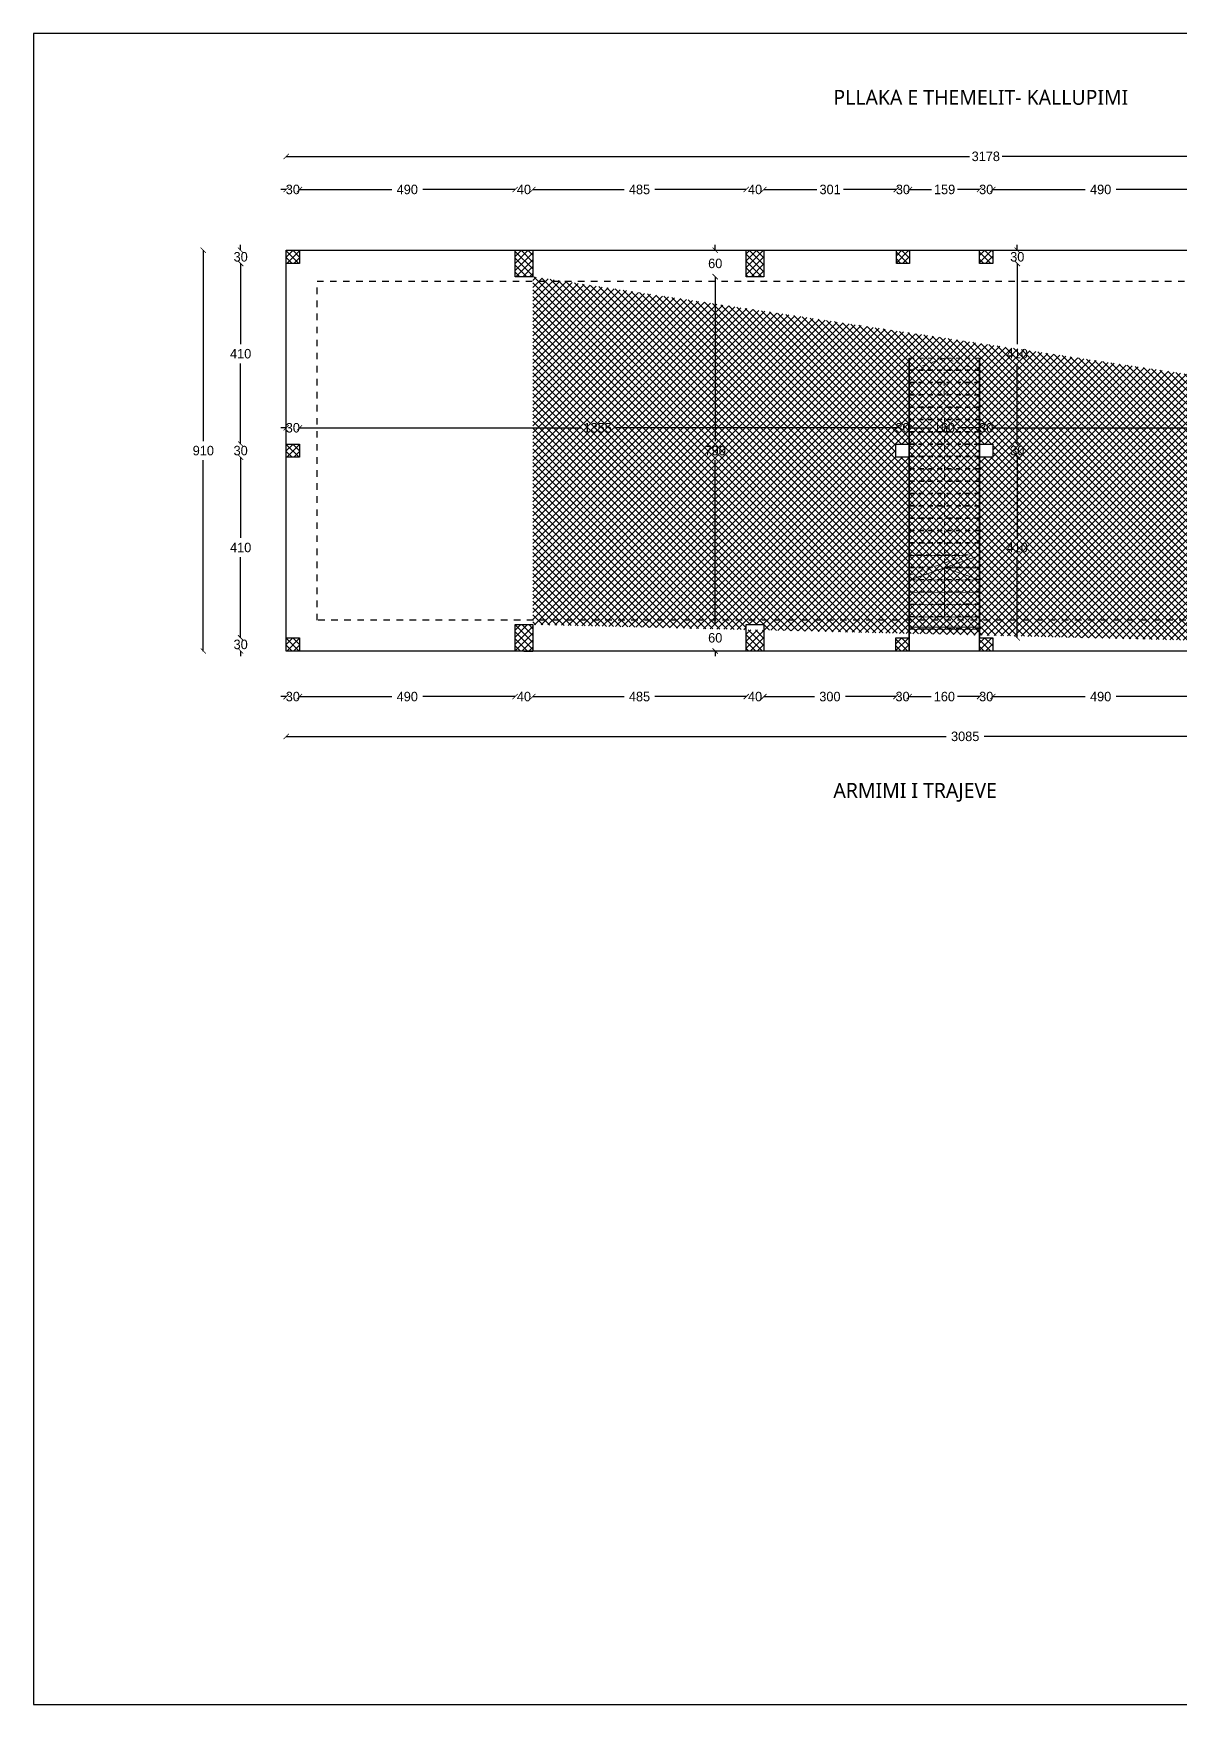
# Model space of a CAD drawing. Header units: inches. Extents: x 171124 to 193745, y -5869 to -1712.
# Drawn here: x 171124 to 173727, y -5869 to -2073 of the extents above; entities that cross this region are included whole.
import ezdxf

# ---------------------------------------------------------------- set-up
doc = ezdxf.new("R2010")
doc.units = ezdxf.units.IN
doc.header["$LTSCALE"] = 0.1
doc.linetypes.add('Dashed', pattern=[296.333333, 148.166667, -148.166667])
doc.linetypes.add('Dashed Small', pattern=[211.666667, 105.833333, -105.833333])
doc.layers.add('New_Structural - Bearing_Pen_No__22', color=8, linetype='Continuous', lineweight=35)
doc.layers.add('New_Structural - Stair & Railing_Pen_No__1', color=7, linetype='Continuous', lineweight=13)
doc.styles.get("Standard").update_dxf_attribs({"font": 'cdm_nc.shx'})
doc.styles.add('Stili i preferuar', font='@Microsoft JhengHei Light.ttf')
doc.dimstyles.get("Standard").update_dxf_attribs({"dimscale": 120, "dimtxt": 0.18, "dimasz": 0.1, "dimexe": 0.18, "dimexo": 0.0625, "dimgap": 0.09, "dimtad": 0, "dimtih": 1, "dimtoh": 1, "dimdec": 0, "dimzin": 0, "dimdsep": 46, "dimtxsty": 'Standard', "dimblk": 'ARCHTICK', "dimcen": 0.09, "dimse1": 1, "dimse2": 1, "dimadec": 0, "dimazin": 0, "dimtfac": 1, "dimtdec": 0, "dimtix": 1, "dimtofl": 0, "dimtmove": 0, "dimatfit": 3, "dimfxl": 1, "dimtolj": 1, "dimtzin": 0, "dimarcsym": 0})

# ---------------------------------------------------------------- blocks, each defined once
blk = doc.blocks.new('_ArchTick')
at = {"color": 0, "linetype": 'ByBlock', "const_width": 0.15}
blk.add_lwpolyline([(-0.5, -0.5), (0.5, 0.5)], dxfattribs=at)
blk = doc.blocks.new('*D452')
at = {"color": 0, "lineweight": -2}
for p, q in [((171698, -2427.4), (171686, -2427.4)), ((171728, -2427.4), (171740, -2427.4))]:
    blk.add_line(p, q, dxfattribs=at)
at = {"layer": 'Defpoints', "color": 0}
for p in [(171728, -2427.4), (171698, -2484.7), (171728, -2484.7)]:
    blk.add_point(p, dxfattribs=at)
at = {"color": 0, "lineweight": -2, "xscale": 12, "yscale": 12, "zscale": 12}
blk.add_blockref('_ArchTick', (171698, -2427.4), dxfattribs=at)
at = {"color": 0, "lineweight": -2, "xscale": 12, "yscale": 12, "zscale": 12, "rotation": 180}
blk.add_blockref('_ArchTick', (171728, -2427.4), dxfattribs=at)
at = {"color": 0, "insert": (171713, -2427.4), "char_height": 21.6, "attachment_point": 5}
blk.add_mtext('\\A1;30', dxfattribs=at)
blk = doc.blocks.new('*D453')
at = {"color": 0, "lineweight": -2}
for p, q in [((171728, -2427.4), (171937.6, -2427.4)), ((172218, -2427.4), (172008.4, -2427.4))]:
    blk.add_line(p, q, dxfattribs=at)
at = {"layer": 'Defpoints', "color": 0}
for p in [(172218, -2427.4), (171728, -2484.7), (172218, -2484.8)]:
    blk.add_point(p, dxfattribs=at)
at = {"color": 0, "lineweight": -2, "xscale": 12, "yscale": 12, "zscale": 12, "rotation": 180}
blk.add_blockref('_ArchTick', (171728, -2427.4), dxfattribs=at)
at = {"color": 0, "lineweight": -2, "xscale": 12, "yscale": 12, "zscale": 12}
blk.add_blockref('_ArchTick', (172218, -2427.4), dxfattribs=at)
at = {"color": 0, "insert": (171973, -2427.4), "char_height": 21.6, "attachment_point": 5}
blk.add_mtext('\\A1;490', dxfattribs=at)
blk = doc.blocks.new('*D454')
at = {"color": 0, "lineweight": -2}
for p, q in [((172218, -2427.4), (172206, -2427.4)), ((172258, -2427.4), (172270, -2427.4))]:
    blk.add_line(p, q, dxfattribs=at)
at = {"layer": 'Defpoints', "color": 0}
for p in [(172258, -2427.4), (172218, -2484.8), (172258, -2484.8)]:
    blk.add_point(p, dxfattribs=at)
at = {"color": 0, "lineweight": -2, "xscale": 12, "yscale": 12, "zscale": 12}
blk.add_blockref('_ArchTick', (172218, -2427.4), dxfattribs=at)
at = {"color": 0, "lineweight": -2, "xscale": 12, "yscale": 12, "zscale": 12, "rotation": 180}
blk.add_blockref('_ArchTick', (172258, -2427.4), dxfattribs=at)
at = {"color": 0, "insert": (172238, -2427.4), "char_height": 21.6, "attachment_point": 5}
blk.add_mtext('\\A1;40', dxfattribs=at)
blk = doc.blocks.new('*D455')
at = {"color": 0, "lineweight": -2}
for p, q in [((172258, -2427.4), (172465.7, -2427.4)), ((172743, -2427.4), (172535.3, -2427.4))]:
    blk.add_line(p, q, dxfattribs=at)
at = {"layer": 'Defpoints', "color": 0}
for p in [(172743, -2427.4), (172258, -2484.8), (172743, -2484.7)]:
    blk.add_point(p, dxfattribs=at)
at = {"color": 0, "lineweight": -2, "xscale": 12, "yscale": 12, "zscale": 12, "rotation": 180}
blk.add_blockref('_ArchTick', (172258, -2427.4), dxfattribs=at)
at = {"color": 0, "lineweight": -2, "xscale": 12, "yscale": 12, "zscale": 12}
blk.add_blockref('_ArchTick', (172743, -2427.4), dxfattribs=at)
at = {"color": 0, "insert": (172500.5, -2427.4), "char_height": 21.6, "attachment_point": 5}
blk.add_mtext('\\A1;485', dxfattribs=at)
blk = doc.blocks.new('*D456')
at = {"color": 0, "lineweight": -2}
for p, q in [((172743, -2427.4), (172731, -2427.4)), ((172783, -2427.4), (172795, -2427.4))]:
    blk.add_line(p, q, dxfattribs=at)
at = {"layer": 'Defpoints', "color": 0}
for p in [(172783, -2427.4), (172743, -2484.7), (172783, -2484.7)]:
    blk.add_point(p, dxfattribs=at)
at = {"color": 0, "lineweight": -2, "xscale": 12, "yscale": 12, "zscale": 12}
blk.add_blockref('_ArchTick', (172743, -2427.4), dxfattribs=at)
at = {"color": 0, "lineweight": -2, "xscale": 12, "yscale": 12, "zscale": 12, "rotation": 180}
blk.add_blockref('_ArchTick', (172783, -2427.4), dxfattribs=at)
at = {"color": 0, "insert": (172763, -2427.4), "char_height": 21.6, "attachment_point": 5}
blk.add_mtext('\\A1;40', dxfattribs=at)
blk = doc.blocks.new('*D457')
at = {"color": 0, "lineweight": -2}
for p, q in [((172783, -2427.4), (172903.4, -2427.4)), ((173083.9, -2427.4), (172963.5, -2427.4))]:
    blk.add_line(p, q, dxfattribs=at)
at = {"layer": 'Defpoints', "color": 0}
for p in [(173083.9, -2427.4), (172783, -2484.7), (173083.9, -2484.8)]:
    blk.add_point(p, dxfattribs=at)
at = {"color": 0, "lineweight": -2, "xscale": 12, "yscale": 12, "zscale": 12, "rotation": 180}
blk.add_blockref('_ArchTick', (172783, -2427.4), dxfattribs=at)
at = {"color": 0, "lineweight": -2, "xscale": 12, "yscale": 12, "zscale": 12}
blk.add_blockref('_ArchTick', (173083.9, -2427.4), dxfattribs=at)
at = {"color": 0, "insert": (172933.5, -2427.4), "char_height": 21.6, "attachment_point": 5}
blk.add_mtext('\\A1;301', dxfattribs=at)
blk = doc.blocks.new('*D458')
at = {"color": 0, "lineweight": -2}
for p, q in [((173083.9, -2427.4), (173071.9, -2427.4)), ((173113.9, -2427.4), (173125.9, -2427.4))]:
    blk.add_line(p, q, dxfattribs=at)
at = {"layer": 'Defpoints', "color": 0}
for p in [(173113.9, -2427.4), (173083.9, -2484.8), (173113.9, -2484.8)]:
    blk.add_point(p, dxfattribs=at)
at = {"color": 0, "lineweight": -2, "xscale": 12, "yscale": 12, "zscale": 12}
blk.add_blockref('_ArchTick', (173083.9, -2427.4), dxfattribs=at)
at = {"color": 0, "lineweight": -2, "xscale": 12, "yscale": 12, "zscale": 12, "rotation": 180}
blk.add_blockref('_ArchTick', (173113.9, -2427.4), dxfattribs=at)
at = {"color": 0, "insert": (173098.9, -2427.4), "char_height": 21.6, "attachment_point": 5}
blk.add_mtext('\\A1;30', dxfattribs=at)
blk = doc.blocks.new('*D459')
at = {"color": 0, "lineweight": -2}
for p, q in [((173113.9, -2427.4), (173164.1, -2427.4)), ((173273, -2427.4), (173222.8, -2427.4))]:
    blk.add_line(p, q, dxfattribs=at)
at = {"layer": 'Defpoints', "color": 0}
for p in [(173273, -2427.4), (173113.9, -2484.8), (173273, -2484.7)]:
    blk.add_point(p, dxfattribs=at)
at = {"color": 0, "lineweight": -2, "xscale": 12, "yscale": 12, "zscale": 12, "rotation": 180}
blk.add_blockref('_ArchTick', (173113.9, -2427.4), dxfattribs=at)
at = {"color": 0, "lineweight": -2, "xscale": 12, "yscale": 12, "zscale": 12}
blk.add_blockref('_ArchTick', (173273, -2427.4), dxfattribs=at)
at = {"color": 0, "insert": (173193.5, -2427.4), "char_height": 21.6, "attachment_point": 5}
blk.add_mtext('\\A1;159', dxfattribs=at)
blk = doc.blocks.new('*D460')
at = {"color": 0, "lineweight": -2}
for p, q in [((173273, -2427.4), (173261, -2427.4)), ((173303, -2427.4), (173315, -2427.4))]:
    blk.add_line(p, q, dxfattribs=at)
at = {"layer": 'Defpoints', "color": 0}
for p in [(173303, -2427.4), (173273, -2484.7), (173303, -2484.7)]:
    blk.add_point(p, dxfattribs=at)
at = {"color": 0, "lineweight": -2, "xscale": 12, "yscale": 12, "zscale": 12}
blk.add_blockref('_ArchTick', (173273, -2427.4), dxfattribs=at)
at = {"color": 0, "lineweight": -2, "xscale": 12, "yscale": 12, "zscale": 12, "rotation": 180}
blk.add_blockref('_ArchTick', (173303, -2427.4), dxfattribs=at)
at = {"color": 0, "insert": (173288, -2427.4), "char_height": 21.6, "attachment_point": 5}
blk.add_mtext('\\A1;30', dxfattribs=at)
blk = doc.blocks.new('*D461')
at = {"color": 0, "lineweight": -2}
for p, q in [((173303, -2427.4), (173512.6, -2427.4)), ((173793, -2427.4), (173583.4, -2427.4))]:
    blk.add_line(p, q, dxfattribs=at)
at = {"layer": 'Defpoints', "color": 0}
for p in [(173793, -2427.4), (173303, -2484.7), (173793, -2484.7)]:
    blk.add_point(p, dxfattribs=at)
at = {"color": 0, "lineweight": -2, "xscale": 12, "yscale": 12, "zscale": 12, "rotation": 180}
blk.add_blockref('_ArchTick', (173303, -2427.4), dxfattribs=at)
at = {"color": 0, "lineweight": -2, "xscale": 12, "yscale": 12, "zscale": 12}
blk.add_blockref('_ArchTick', (173793, -2427.4), dxfattribs=at)
at = {"color": 0, "insert": (173548, -2427.4), "char_height": 21.6, "attachment_point": 5}
blk.add_mtext('\\A1;490', dxfattribs=at)
blk = doc.blocks.new('*D467')
at = {"color": 0, "lineweight": -2}
for p, q in [((171698, -2352.2), (173250, -2352.2)), ((174876.3, -2352.2), (173324.3, -2352.2))]:
    blk.add_line(p, q, dxfattribs=at)
at = {"layer": 'Defpoints', "color": 0}
for p in [(171698, -2352.2), (171698, -2484.7), (174876.3, -2484.7)]:
    blk.add_point(p, dxfattribs=at)
at = {"color": 0, "lineweight": -2, "xscale": 12, "yscale": 12, "zscale": 12, "rotation": 180}
blk.add_blockref('_ArchTick', (171698, -2352.2), dxfattribs=at)
at = {"color": 0, "lineweight": -2, "xscale": 12, "yscale": 12, "zscale": 12}
blk.add_blockref('_ArchTick', (174876.3, -2352.2), dxfattribs=at)
at = {"color": 0, "insert": (173287.1, -2352.2), "char_height": 21.6, "attachment_point": 5}
blk.add_mtext('\\A1;3178', dxfattribs=at)
blk = doc.blocks.new('*D468')
at = {"color": 0, "lineweight": -2}
for p, q in [((171594.5, -3445.8), (171594.5, -3433.8)), ((171594.5, -3475.8), (171594.5, -3487.8))]:
    blk.add_line(p, q, dxfattribs=at)
at = {"layer": 'Defpoints', "color": 0}
for p in [(171594.5, -3445.8), (171698, -3445.8), (171698, -3475.8)]:
    blk.add_point(p, dxfattribs=at)
at = {"color": 0, "lineweight": -2, "xscale": 12, "yscale": 12, "zscale": 12}
for p, rotation in [((171594.5, -3445.8), 270), ((171594.5, -3475.8), 90)]:
    blk.add_blockref('_ArchTick', p, dxfattribs=dict(at, rotation=rotation))
at = {"color": 0, "insert": (171594.5, -3460.8), "char_height": 21.6, "attachment_point": 5}
blk.add_mtext('\\A1;30', dxfattribs=at)
blk = doc.blocks.new('*D469')
at = {"color": 0, "lineweight": -2}
for p, q in [((171594.5, -3035.6), (171594.5, -3218.9)), ((171594.5, -3445.8), (171594.5, -3262.5))]:
    blk.add_line(p, q, dxfattribs=at)
at = {"layer": 'Defpoints', "color": 0}
for p in [(171698, -3035.6), (171594.5, -3445.8), (171698, -3445.8)]:
    blk.add_point(p, dxfattribs=at)
at = {"color": 0, "lineweight": -2, "xscale": 12, "yscale": 12, "zscale": 12}
for p, rotation in [((171594.5, -3035.6), 90), ((171594.5, -3445.8), 270)]:
    blk.add_blockref('_ArchTick', p, dxfattribs=dict(at, rotation=rotation))
at = {"color": 0, "insert": (171594.5, -3240.7), "char_height": 21.6, "attachment_point": 5}
blk.add_mtext('\\A1;410', dxfattribs=at)
blk = doc.blocks.new('*D470')
at = {"color": 0, "lineweight": -2}
for p, q in [((171594.5, -3005.6), (171594.5, -2993.6)), ((171594.5, -3035.6), (171594.5, -3047.6))]:
    blk.add_line(p, q, dxfattribs=at)
at = {"layer": 'Defpoints', "color": 0}
for p in [(171594.5, -3005.6), (171698, -3005.6), (171698, -3035.6)]:
    blk.add_point(p, dxfattribs=at)
at = {"color": 0, "lineweight": -2, "xscale": 12, "yscale": 12, "zscale": 12}
for p, rotation in [((171594.5, -3005.6), 270), ((171594.5, -3035.6), 90)]:
    blk.add_blockref('_ArchTick', p, dxfattribs=dict(at, rotation=rotation))
at = {"color": 0, "insert": (171594.5, -3020.6), "char_height": 21.6, "attachment_point": 5}
blk.add_mtext('\\A1;30', dxfattribs=at)
blk = doc.blocks.new('*D471')
at = {"color": 0, "lineweight": -2}
for p, q in [((171594.5, -2595.4), (171594.5, -2778.7)), ((171594.5, -3005.6), (171594.5, -2822.4))]:
    blk.add_line(p, q, dxfattribs=at)
at = {"layer": 'Defpoints', "color": 0}
for p in [(171698, -2595.4), (171594.5, -3005.6), (171698, -3005.6)]:
    blk.add_point(p, dxfattribs=at)
at = {"color": 0, "lineweight": -2, "xscale": 12, "yscale": 12, "zscale": 12}
for p, rotation in [((171594.5, -2595.4), 90), ((171594.5, -3005.6), 270)]:
    blk.add_blockref('_ArchTick', p, dxfattribs=dict(at, rotation=rotation))
at = {"color": 0, "insert": (171594.5, -2800.5), "char_height": 21.6, "attachment_point": 5}
blk.add_mtext('\\A1;410', dxfattribs=at)
blk = doc.blocks.new('*D472')
at = {"color": 0, "lineweight": -2}
for p, q in [((171594.5, -2565.4), (171594.5, -2553.4)), ((171594.5, -2595.4), (171594.5, -2607.4))]:
    blk.add_line(p, q, dxfattribs=at)
at = {"layer": 'Defpoints', "color": 0}
for p in [(171594.5, -2565.4), (171698, -2565.4), (171698, -2595.4)]:
    blk.add_point(p, dxfattribs=at)
at = {"color": 0, "lineweight": -2, "xscale": 12, "yscale": 12, "zscale": 12}
for p, rotation in [((171594.5, -2565.4), 270), ((171594.5, -2595.4), 90)]:
    blk.add_blockref('_ArchTick', p, dxfattribs=dict(at, rotation=rotation))
at = {"color": 0, "insert": (171594.5, -2580.4), "char_height": 21.6, "attachment_point": 5}
blk.add_mtext('\\A1;30', dxfattribs=at)
blk = doc.blocks.new('*D473')
at = {"color": 0, "lineweight": -2}
for p, q in [((171509.7, -2565.4), (171509.7, -2998.8)), ((171509.7, -3475.8), (171509.7, -3042.4))]:
    blk.add_line(p, q, dxfattribs=at)
at = {"layer": 'Defpoints', "color": 0}
for p in [(171698, -2565.4), (171509.7, -3475.8), (171698, -3475.8)]:
    blk.add_point(p, dxfattribs=at)
at = {"color": 0, "lineweight": -2, "xscale": 12, "yscale": 12, "zscale": 12}
for p, rotation in [((171509.7, -2565.4), 90), ((171509.7, -3475.8), 270)]:
    blk.add_blockref('_ArchTick', p, dxfattribs=dict(at, rotation=rotation))
at = {"color": 0, "insert": (171509.7, -3020.6), "char_height": 21.6, "attachment_point": 5}
blk.add_mtext('\\A1;910', dxfattribs=at)
blk = doc.blocks.new('*D474')
at = {"color": 0, "lineweight": -2}
for p, q in [((171698, -3579.3), (171686, -3579.3)), ((171728, -3579.3), (171740, -3579.3))]:
    blk.add_line(p, q, dxfattribs=at)
at = {"layer": 'Defpoints', "color": 0}
for p in [(171698, -3475.8), (171728, -3475.8), (171728, -3579.3)]:
    blk.add_point(p, dxfattribs=at)
at = {"color": 0, "lineweight": -2, "xscale": 12, "yscale": 12, "zscale": 12}
blk.add_blockref('_ArchTick', (171698, -3579.3), dxfattribs=at)
at = {"color": 0, "lineweight": -2, "xscale": 12, "yscale": 12, "zscale": 12, "rotation": 180}
blk.add_blockref('_ArchTick', (171728, -3579.3), dxfattribs=at)
at = {"color": 0, "insert": (171713, -3579.3), "char_height": 21.6, "attachment_point": 5}
blk.add_mtext('\\A1;30', dxfattribs=at)
blk = doc.blocks.new('*D475')
at = {"color": 0, "lineweight": -2}
for p, q in [((171728, -3579.3), (171937.6, -3579.3)), ((172218, -3579.3), (172008.4, -3579.3))]:
    blk.add_line(p, q, dxfattribs=at)
at = {"layer": 'Defpoints', "color": 0}
for p in [(171728, -3475.8), (172218, -3475.8), (172218, -3579.3)]:
    blk.add_point(p, dxfattribs=at)
at = {"color": 0, "lineweight": -2, "xscale": 12, "yscale": 12, "zscale": 12, "rotation": 180}
blk.add_blockref('_ArchTick', (171728, -3579.3), dxfattribs=at)
at = {"color": 0, "lineweight": -2, "xscale": 12, "yscale": 12, "zscale": 12}
blk.add_blockref('_ArchTick', (172218, -3579.3), dxfattribs=at)
at = {"color": 0, "insert": (171973, -3579.3), "char_height": 21.6, "attachment_point": 5}
blk.add_mtext('\\A1;490', dxfattribs=at)
blk = doc.blocks.new('*D476')
at = {"color": 0, "lineweight": -2}
for p, q in [((172218, -3579.3), (172206, -3579.3)), ((172258, -3579.3), (172270, -3579.3))]:
    blk.add_line(p, q, dxfattribs=at)
at = {"layer": 'Defpoints', "color": 0}
for p in [(172218, -3475.8), (172258, -3475.8), (172258, -3579.3)]:
    blk.add_point(p, dxfattribs=at)
at = {"color": 0, "lineweight": -2, "xscale": 12, "yscale": 12, "zscale": 12}
blk.add_blockref('_ArchTick', (172218, -3579.3), dxfattribs=at)
at = {"color": 0, "lineweight": -2, "xscale": 12, "yscale": 12, "zscale": 12, "rotation": 180}
blk.add_blockref('_ArchTick', (172258, -3579.3), dxfattribs=at)
at = {"color": 0, "insert": (172238, -3579.3), "char_height": 21.6, "attachment_point": 5}
blk.add_mtext('\\A1;40', dxfattribs=at)
blk = doc.blocks.new('*D477')
at = {"color": 0, "lineweight": -2}
for p, q in [((172258, -3579.3), (172465.7, -3579.3)), ((172743, -3579.3), (172535.3, -3579.3))]:
    blk.add_line(p, q, dxfattribs=at)
at = {"layer": 'Defpoints', "color": 0}
for p in [(172258, -3475.8), (172743, -3475.8), (172743, -3579.3)]:
    blk.add_point(p, dxfattribs=at)
at = {"color": 0, "lineweight": -2, "xscale": 12, "yscale": 12, "zscale": 12, "rotation": 180}
blk.add_blockref('_ArchTick', (172258, -3579.3), dxfattribs=at)
at = {"color": 0, "lineweight": -2, "xscale": 12, "yscale": 12, "zscale": 12}
blk.add_blockref('_ArchTick', (172743, -3579.3), dxfattribs=at)
at = {"color": 0, "insert": (172500.5, -3579.3), "char_height": 21.6, "attachment_point": 5}
blk.add_mtext('\\A1;485', dxfattribs=at)
blk = doc.blocks.new('*D478')
at = {"color": 0, "lineweight": -2}
for p, q in [((172743, -3579.3), (172731, -3579.3)), ((172783, -3579.3), (172795, -3579.3))]:
    blk.add_line(p, q, dxfattribs=at)
at = {"layer": 'Defpoints', "color": 0}
for p in [(172743, -3475.8), (172783, -3475.8), (172783, -3579.3)]:
    blk.add_point(p, dxfattribs=at)
at = {"color": 0, "lineweight": -2, "xscale": 12, "yscale": 12, "zscale": 12}
blk.add_blockref('_ArchTick', (172743, -3579.3), dxfattribs=at)
at = {"color": 0, "lineweight": -2, "xscale": 12, "yscale": 12, "zscale": 12, "rotation": 180}
blk.add_blockref('_ArchTick', (172783, -3579.3), dxfattribs=at)
at = {"color": 0, "insert": (172763, -3579.3), "char_height": 21.6, "attachment_point": 5}
blk.add_mtext('\\A1;40', dxfattribs=at)
blk = doc.blocks.new('*D479')
at = {"color": 0, "lineweight": -2}
for p, q in [((172783, -3579.3), (172897.8, -3579.3)), ((173083, -3579.3), (172968.2, -3579.3))]:
    blk.add_line(p, q, dxfattribs=at)
at = {"layer": 'Defpoints', "color": 0}
for p in [(172783, -3475.8), (173083, -3475.8), (173083, -3579.3)]:
    blk.add_point(p, dxfattribs=at)
at = {"color": 0, "lineweight": -2, "xscale": 12, "yscale": 12, "zscale": 12, "rotation": 180}
blk.add_blockref('_ArchTick', (172783, -3579.3), dxfattribs=at)
at = {"color": 0, "lineweight": -2, "xscale": 12, "yscale": 12, "zscale": 12}
blk.add_blockref('_ArchTick', (173083, -3579.3), dxfattribs=at)
at = {"color": 0, "insert": (172933, -3579.3), "char_height": 21.6, "attachment_point": 5}
blk.add_mtext('\\A1;300', dxfattribs=at)
blk = doc.blocks.new('*D480')
at = {"color": 0, "lineweight": -2}
for p, q in [((173083, -3579.3), (173071, -3579.3)), ((173113, -3579.3), (173125, -3579.3))]:
    blk.add_line(p, q, dxfattribs=at)
at = {"layer": 'Defpoints', "color": 0}
for p in [(173083, -3475.8), (173113, -3475.8), (173113, -3579.3)]:
    blk.add_point(p, dxfattribs=at)
at = {"color": 0, "lineweight": -2, "xscale": 12, "yscale": 12, "zscale": 12}
blk.add_blockref('_ArchTick', (173083, -3579.3), dxfattribs=at)
at = {"color": 0, "lineweight": -2, "xscale": 12, "yscale": 12, "zscale": 12, "rotation": 180}
blk.add_blockref('_ArchTick', (173113, -3579.3), dxfattribs=at)
at = {"color": 0, "insert": (173098, -3579.3), "char_height": 21.6, "attachment_point": 5}
blk.add_mtext('\\A1;30', dxfattribs=at)
blk = doc.blocks.new('*D481')
at = {"color": 0, "lineweight": -2}
for p, q in [((173113, -3579.3), (173162.7, -3579.3)), ((173273, -3579.3), (173223.2, -3579.3))]:
    blk.add_line(p, q, dxfattribs=at)
at = {"layer": 'Defpoints', "color": 0}
for p in [(173113, -3475.8), (173273, -3475.8), (173273, -3579.3)]:
    blk.add_point(p, dxfattribs=at)
at = {"color": 0, "lineweight": -2, "xscale": 12, "yscale": 12, "zscale": 12, "rotation": 180}
blk.add_blockref('_ArchTick', (173113, -3579.3), dxfattribs=at)
at = {"color": 0, "lineweight": -2, "xscale": 12, "yscale": 12, "zscale": 12}
blk.add_blockref('_ArchTick', (173273, -3579.3), dxfattribs=at)
at = {"color": 0, "insert": (173193, -3579.3), "char_height": 21.6, "attachment_point": 5}
blk.add_mtext('\\A1;160', dxfattribs=at)
blk = doc.blocks.new('*D482')
at = {"color": 0, "lineweight": -2}
for p, q in [((173273, -3579.3), (173261, -3579.3)), ((173303, -3579.3), (173315, -3579.3))]:
    blk.add_line(p, q, dxfattribs=at)
at = {"layer": 'Defpoints', "color": 0}
for p in [(173273, -3475.8), (173303, -3475.8), (173303, -3579.3)]:
    blk.add_point(p, dxfattribs=at)
at = {"color": 0, "lineweight": -2, "xscale": 12, "yscale": 12, "zscale": 12}
blk.add_blockref('_ArchTick', (173273, -3579.3), dxfattribs=at)
at = {"color": 0, "lineweight": -2, "xscale": 12, "yscale": 12, "zscale": 12, "rotation": 180}
blk.add_blockref('_ArchTick', (173303, -3579.3), dxfattribs=at)
at = {"color": 0, "insert": (173288, -3579.3), "char_height": 21.6, "attachment_point": 5}
blk.add_mtext('\\A1;30', dxfattribs=at)
blk = doc.blocks.new('*D483')
at = {"color": 0, "lineweight": -2}
for p, q in [((173303, -3579.3), (173512.6, -3579.3)), ((173793, -3579.3), (173583.4, -3579.3))]:
    blk.add_line(p, q, dxfattribs=at)
at = {"layer": 'Defpoints', "color": 0}
for p in [(173303, -3475.8), (173793, -3475.8), (173793, -3579.3)]:
    blk.add_point(p, dxfattribs=at)
at = {"color": 0, "lineweight": -2, "xscale": 12, "yscale": 12, "zscale": 12, "rotation": 180}
blk.add_blockref('_ArchTick', (173303, -3579.3), dxfattribs=at)
at = {"color": 0, "lineweight": -2, "xscale": 12, "yscale": 12, "zscale": 12}
blk.add_blockref('_ArchTick', (173793, -3579.3), dxfattribs=at)
at = {"color": 0, "insert": (173548, -3579.3), "char_height": 21.6, "attachment_point": 5}
blk.add_mtext('\\A1;490', dxfattribs=at)
blk = doc.blocks.new('*D489')
at = {"color": 0, "lineweight": -2}
for p, q in [((171698, -3669.7), (173197.3, -3669.7)), ((174782.6, -3669.7), (173283.3, -3669.7))]:
    blk.add_line(p, q, dxfattribs=at)
at = {"layer": 'Defpoints', "color": 0}
for p in [(171698, -3400.8), (174782.6, -3475.8), (171698, -3669.7)]:
    blk.add_point(p, dxfattribs=at)
at = {"color": 0, "lineweight": -2, "xscale": 12, "yscale": 12, "zscale": 12, "rotation": 180}
blk.add_blockref('_ArchTick', (171698, -3669.7), dxfattribs=at)
at = {"color": 0, "lineweight": -2, "xscale": 12, "yscale": 12, "zscale": 12}
blk.add_blockref('_ArchTick', (174782.6, -3669.7), dxfattribs=at)
at = {"color": 0, "insert": (173240.3, -3669.7), "char_height": 21.6, "attachment_point": 5}
blk.add_mtext('\\A1;3085', dxfattribs=at)
blk = doc.blocks.new('*D495')
at = {"color": 0, "lineweight": -2}
for p, q in [((171698, -2968.7), (171686, -2968.7)), ((171728, -2968.7), (171740, -2968.7))]:
    blk.add_line(p, q, dxfattribs=at)
at = {"layer": 'Defpoints', "color": 0}
for p in [(171728, -2968.7), (171698, -3005.6), (171728, -3005.6)]:
    blk.add_point(p, dxfattribs=at)
at = {"color": 0, "lineweight": -2, "xscale": 12, "yscale": 12, "zscale": 12}
blk.add_blockref('_ArchTick', (171698, -2968.7), dxfattribs=at)
at = {"color": 0, "lineweight": -2, "xscale": 12, "yscale": 12, "zscale": 12, "rotation": 180}
blk.add_blockref('_ArchTick', (171728, -2968.7), dxfattribs=at)
at = {"color": 0, "insert": (171713, -2968.7), "char_height": 21.6, "attachment_point": 5}
blk.add_mtext('\\A1;30', dxfattribs=at)
blk = doc.blocks.new('*D496')
at = {"color": 0, "lineweight": -2}
for p, q in [((171728, -2968.7), (172367.2, -2968.7)), ((173083, -2968.7), (172443.7, -2968.7))]:
    blk.add_line(p, q, dxfattribs=at)
at = {"layer": 'Defpoints', "color": 0}
for p in [(173083, -2968.7), (171728, -3005.6), (173083, -3005.6)]:
    blk.add_point(p, dxfattribs=at)
at = {"color": 0, "lineweight": -2, "xscale": 12, "yscale": 12, "zscale": 12, "rotation": 180}
blk.add_blockref('_ArchTick', (171728, -2968.7), dxfattribs=at)
at = {"color": 0, "lineweight": -2, "xscale": 12, "yscale": 12, "zscale": 12}
blk.add_blockref('_ArchTick', (173083, -2968.7), dxfattribs=at)
at = {"color": 0, "insert": (172405.5, -2968.7), "char_height": 21.6, "attachment_point": 5}
blk.add_mtext('\\A1;1355', dxfattribs=at)
blk = doc.blocks.new('*D497')
at = {"color": 0, "lineweight": -2}
for p, q in [((173083, -2968.7), (173071, -2968.7)), ((173113, -2968.7), (173125, -2968.7))]:
    blk.add_line(p, q, dxfattribs=at)
at = {"layer": 'Defpoints', "color": 0}
for p in [(173113, -2968.7), (173083, -3005.6), (173113, -3005.6)]:
    blk.add_point(p, dxfattribs=at)
at = {"color": 0, "lineweight": -2, "xscale": 12, "yscale": 12, "zscale": 12}
blk.add_blockref('_ArchTick', (173083, -2968.7), dxfattribs=at)
at = {"color": 0, "lineweight": -2, "xscale": 12, "yscale": 12, "zscale": 12, "rotation": 180}
blk.add_blockref('_ArchTick', (173113, -2968.7), dxfattribs=at)
at = {"color": 0, "insert": (173098, -2968.7), "char_height": 21.6, "attachment_point": 5}
blk.add_mtext('\\A1;30', dxfattribs=at)
blk = doc.blocks.new('*D498')
at = {"color": 0, "lineweight": -2}
for p, q in [((173113, -2968.7), (173162.7, -2968.7)), ((173273, -2968.7), (173223.2, -2968.7))]:
    blk.add_line(p, q, dxfattribs=at)
at = {"layer": 'Defpoints', "color": 0}
for p in [(173273, -2968.7), (173113, -3005.6), (173273, -3005.6)]:
    blk.add_point(p, dxfattribs=at)
at = {"color": 0, "lineweight": -2, "xscale": 12, "yscale": 12, "zscale": 12, "rotation": 180}
blk.add_blockref('_ArchTick', (173113, -2968.7), dxfattribs=at)
at = {"color": 0, "lineweight": -2, "xscale": 12, "yscale": 12, "zscale": 12}
blk.add_blockref('_ArchTick', (173273, -2968.7), dxfattribs=at)
at = {"color": 0, "insert": (173193, -2968.7), "char_height": 21.6, "attachment_point": 5}
blk.add_mtext('\\A1;160', dxfattribs=at)
blk = doc.blocks.new('*D499')
at = {"color": 0, "lineweight": -2}
for p, q in [((173273, -2968.7), (173261, -2968.7)), ((173303, -2968.7), (173315, -2968.7))]:
    blk.add_line(p, q, dxfattribs=at)
at = {"layer": 'Defpoints', "color": 0}
for p in [(173303, -2968.7), (173273, -3005.6), (173303, -3005.6)]:
    blk.add_point(p, dxfattribs=at)
at = {"color": 0, "lineweight": -2, "xscale": 12, "yscale": 12, "zscale": 12}
blk.add_blockref('_ArchTick', (173273, -2968.7), dxfattribs=at)
at = {"color": 0, "lineweight": -2, "xscale": 12, "yscale": 12, "zscale": 12, "rotation": 180}
blk.add_blockref('_ArchTick', (173303, -2968.7), dxfattribs=at)
at = {"color": 0, "insert": (173288, -2968.7), "char_height": 21.6, "attachment_point": 5}
blk.add_mtext('\\A1;30', dxfattribs=at)
blk = doc.blocks.new('*D500')
at = {"color": 0, "lineweight": -2}
for p, q in [((173303, -2968.7), (174011.3, -2968.7)), ((174797.8, -2968.7), (174089.5, -2968.7))]:
    blk.add_line(p, q, dxfattribs=at)
at = {"layer": 'Defpoints', "color": 0}
for p in [(174797.8, -2968.7), (173303, -3035.6), (174797.8, -3034)]:
    blk.add_point(p, dxfattribs=at)
at = {"color": 0, "lineweight": -2, "xscale": 12, "yscale": 12, "zscale": 12, "rotation": 180}
blk.add_blockref('_ArchTick', (173303, -2968.7), dxfattribs=at)
at = {"color": 0, "lineweight": -2, "xscale": 12, "yscale": 12, "zscale": 12}
blk.add_blockref('_ArchTick', (174797.8, -2968.7), dxfattribs=at)
at = {"color": 0, "insert": (174050.4, -2968.7), "char_height": 21.6, "attachment_point": 5}
blk.add_mtext('\\A1;1495', dxfattribs=at)
blk = doc.blocks.new('*D502')
at = {"color": 0, "lineweight": -2}
for p, q in [((172672.5, -3415.8), (172672.5, -3403.8)), ((172672.5, -3475.8), (172672.5, -3487.8))]:
    blk.add_line(p, q, dxfattribs=at)
at = {"layer": 'Defpoints', "color": 0}
for p in [(172672.5, -3415.8), (172743, -3415.8), (172743, -3475.8)]:
    blk.add_point(p, dxfattribs=at)
at = {"color": 0, "lineweight": -2, "xscale": 12, "yscale": 12, "zscale": 12}
for p, rotation in [((172672.5, -3415.8), 270), ((172672.5, -3475.8), 90)]:
    blk.add_blockref('_ArchTick', p, dxfattribs=dict(at, rotation=rotation))
at = {"color": 0, "insert": (172672.5, -3445.8), "char_height": 21.6, "attachment_point": 5}
blk.add_mtext('\\A1;60', dxfattribs=at)
blk = doc.blocks.new('*D503')
at = {"color": 0, "lineweight": -2}
for p, q in [((172672.5, -2625.4), (172672.5, -2998.8)), ((172672.5, -3415.8), (172672.5, -3042.4))]:
    blk.add_line(p, q, dxfattribs=at)
at = {"layer": 'Defpoints', "color": 0}
for p in [(172743, -2625.4), (172672.5, -3415.8), (172743, -3415.8)]:
    blk.add_point(p, dxfattribs=at)
at = {"color": 0, "lineweight": -2, "xscale": 12, "yscale": 12, "zscale": 12}
for p, rotation in [((172672.5, -2625.4), 90), ((172672.5, -3415.8), 270)]:
    blk.add_blockref('_ArchTick', p, dxfattribs=dict(at, rotation=rotation))
at = {"color": 0, "insert": (172672.5, -3020.6), "char_height": 21.6, "attachment_point": 5}
blk.add_mtext('\\A1;790', dxfattribs=at)
blk = doc.blocks.new('*D504')
at = {"color": 0, "lineweight": -2}
for p, q in [((172672.5, -2565.4), (172672.5, -2553.4)), ((172672.5, -2625.4), (172672.5, -2637.4))]:
    blk.add_line(p, q, dxfattribs=at)
at = {"layer": 'Defpoints', "color": 0}
for p in [(172672.5, -2565.4), (172743, -2565.4), (172743, -2625.4)]:
    blk.add_point(p, dxfattribs=at)
at = {"color": 0, "lineweight": -2, "xscale": 12, "yscale": 12, "zscale": 12}
for p, rotation in [((172672.5, -2565.4), 270), ((172672.5, -2625.4), 90)]:
    blk.add_blockref('_ArchTick', p, dxfattribs=dict(at, rotation=rotation))
at = {"color": 0, "insert": (172672.5, -2595.4), "char_height": 21.6, "attachment_point": 5}
blk.add_mtext('\\A1;60', dxfattribs=at)
blk = doc.blocks.new('*D508')
at = {"color": 0, "lineweight": -2}
for p, q in [((173358.6, -3035.6), (173358.6, -3218.9)), ((173358.6, -3445.8), (173358.6, -3262.5))]:
    blk.add_line(p, q, dxfattribs=at)
at = {"layer": 'Defpoints', "color": 0}
for p in [(173303, -3035.6), (173358.6, -3035.6), (173298, -3445.8)]:
    blk.add_point(p, dxfattribs=at)
at = {"color": 0, "lineweight": -2, "xscale": 12, "yscale": 12, "zscale": 12}
for p, rotation in [((173358.6, -3035.6), 90), ((173358.6, -3445.8), 270)]:
    blk.add_blockref('_ArchTick', p, dxfattribs=dict(at, rotation=rotation))
at = {"color": 0, "insert": (173358.6, -3240.7), "char_height": 21.6, "attachment_point": 5}
blk.add_mtext('\\A1;410', dxfattribs=at)
blk = doc.blocks.new('*D509')
at = {"color": 0, "lineweight": -2}
for p, q in [((173358.6, -3005.6), (173358.6, -2993.6)), ((173358.6, -3035.6), (173358.6, -3047.6))]:
    blk.add_line(p, q, dxfattribs=at)
at = {"layer": 'Defpoints', "color": 0}
for p in [(173303, -3005.6), (173303, -3035.6), (173358.6, -3005.6)]:
    blk.add_point(p, dxfattribs=at)
at = {"color": 0, "lineweight": -2, "xscale": 12, "yscale": 12, "zscale": 12}
for p, rotation in [((173358.6, -3005.6), 270), ((173358.6, -3035.6), 90)]:
    blk.add_blockref('_ArchTick', p, dxfattribs=dict(at, rotation=rotation))
at = {"color": 0, "insert": (173358.6, -3020.6), "char_height": 21.6, "attachment_point": 5}
blk.add_mtext('\\A1;30', dxfattribs=at)
blk = doc.blocks.new('*D510')
at = {"color": 0, "lineweight": -2}
for p, q in [((173358.6, -2595.4), (173358.6, -2778.7)), ((173358.6, -3005.6), (173358.6, -2822.4))]:
    blk.add_line(p, q, dxfattribs=at)
at = {"layer": 'Defpoints', "color": 0}
for p in [(173303, -2595.4), (173358.6, -2595.4), (173303, -3005.6)]:
    blk.add_point(p, dxfattribs=at)
at = {"color": 0, "lineweight": -2, "xscale": 12, "yscale": 12, "zscale": 12}
for p, rotation in [((173358.6, -2595.4), 90), ((173358.6, -3005.6), 270)]:
    blk.add_blockref('_ArchTick', p, dxfattribs=dict(at, rotation=rotation))
at = {"color": 0, "insert": (173358.6, -2800.5), "char_height": 21.6, "attachment_point": 5}
blk.add_mtext('\\A1;410', dxfattribs=at)
blk = doc.blocks.new('*D511')
at = {"color": 0, "lineweight": -2}
for p, q in [((173358.6, -2565.4), (173358.6, -2553.4)), ((173358.6, -2595.4), (173358.6, -2607.4))]:
    blk.add_line(p, q, dxfattribs=at)
at = {"layer": 'Defpoints', "color": 0}
for p in [(173303, -2565.4), (173358.6, -2565.4), (173303, -2595.4)]:
    blk.add_point(p, dxfattribs=at)
at = {"color": 0, "lineweight": -2, "xscale": 12, "yscale": 12, "zscale": 12}
for p, rotation in [((173358.6, -2565.4), 270), ((173358.6, -2595.4), 90)]:
    blk.add_blockref('_ArchTick', p, dxfattribs=dict(at, rotation=rotation))
at = {"color": 0, "insert": (173358.6, -2580.4), "char_height": 21.6, "attachment_point": 5}
blk.add_mtext('\\A1;30', dxfattribs=at)

msp = doc.modelspace()

# ---------------------------------------------------------------- hatches: boundary and pattern name
h = msp.add_hatch()
h.set_pattern_fill('ANSI37', color=5, scale=3.5, style=0)
h.set_pattern_definition([(45, (25378.791, -75.048), (-7.8577241, 7.8577241), []), (135, (25378.791, -75.048), (-7.8577241, -7.8577241), [])])
h.paths.add_polyline_path([(171698, -2565.4), (171728, -2565.4), (171728, -2595.4), (171698, -2595.4)])
h.paths.add_polyline_path([(172258, -2625.5), (172218, -2625.5), (172218, -2565.5), (172258, -2565.5)])
h.paths.add_polyline_path([(172783, -2625.4), (172743, -2625.4), (172743, -2565.4), (172783, -2565.4)])
h.paths.add_polyline_path([(173083.9, -2565.5), (173113.9, -2565.5), (173113.9, -2595.5), (173083.9, -2595.5)], flags=17)
h.paths.add_polyline_path([(173273, -2565.4), (173303, -2565.4), (173303, -2595.4), (173273, -2595.4)])
h.paths.add_polyline_path([(174358, -2625.4), (174318, -2625.4), (174318, -2565.4), (174358, -2565.4)])
h.paths.add_polyline_path([(173833, -2625.4), (173793, -2625.4), (173793, -2565.4), (173833, -2565.4)])
h.paths.add_polyline_path([(174846.2, -2565.4), (174876, -2568.5), (174872.9, -2598.4), (174843.1, -2595.3)])
h.paths.add_polyline_path([(174358, -3475.8), (174318, -3475.8), (174318, -3415.8), (174358, -3415.8)], flags=17)
h.paths.add_polyline_path([(173833, -3475.8), (173793, -3475.8), (173793, -3415.8), (173833, -3415.8)], flags=17)
h.paths.add_polyline_path([(173273, -3445.8), (173303, -3445.8), (173303, -3475.8), (173273, -3475.8)], flags=17)
h.paths.add_polyline_path([(173273, -3005.6), (173303, -3005.6), (173303, -3035.6), (173273, -3035.6)], flags=17)
h.paths.add_polyline_path([(173083, -3005.6), (173113, -3005.6), (173113, -3035.6), (173083, -3035.6)], flags=17)
h.paths.add_polyline_path([(173083, -3445.8), (173113, -3445.8), (173113, -3475.8), (173083, -3475.8)], flags=17)
h.paths.add_polyline_path([(172783, -3475.8), (172743, -3475.8), (172743, -3415.8), (172783, -3415.8)], flags=17)
h.paths.add_polyline_path([(172258, -3475.8), (172218, -3475.8), (172218, -3415.8), (172258, -3415.8)])
h.paths.add_polyline_path([(171698, -3445.8), (171728, -3445.8), (171728, -3475.8), (171698, -3475.8)])
h.paths.add_polyline_path([(171698, -3005.6), (171728, -3005.6), (171728, -3035.6), (171698, -3035.6)])
edge = h.paths.add_edge_path()
edge.add_line((172258, -2565.5), (172258, -2625.5))
edge.add_line((174800.9, -3004.2), (174830.7, -3007.3))
edge.add_line((174830.7, -3007.3), (174827.6, -3037.1))
edge.add_line((174827.6, -3037.1), (174797.8, -3034))
edge.add_line((174797.8, -3034), (174800.9, -3004.2))
edge.add_line((174782.4, -3475.8), (174785.4, -3446))
edge.add_line((174785.4, -3446), (174755.6, -3442.9))
edge.add_line((174755.6, -3442.9), (174752.5, -3472.7))
edge.add_line((174752.5, -3472.7), (174782.6, -3475.8))
edge.add_line((172258, -3415.8), (172258, -3475.8))

# ---------------------------------------------------------------- linework, layer by layer
for p, q in [((176492.4, -2072.9), (171123.8, -2072.9)), ((171123.8, -2072.9), (171123.8, -5868.9)), ((172258, -2565.5), (172258, -2625.5)), ((172258, -3415.8), (172258, -3475.8)), ((173273, -3445.8), (173275.5, -3445.8)), ((173273, -3445.8), (173298, -3445.8)), ((172238, -3475.8), (172258, -3475.8)), ((171123.8, -5868.9), (176492.4, -5868.9))]:
    msp.add_line(p, q)
for points in [[(171698, -2565.4), (171728, -2565.4), (171728, -2595.4), (171698, -2595.4)], [(172258, -2625.5), (172218, -2625.5), (172218, -2565.5), (172258, -2565.5)], [(172783, -2625.4), (172743, -2625.4), (172743, -2565.4), (172783, -2565.4)], [(173083.9, -2565.5), (173113.9, -2565.5), (173113.9, -2595.5), (173083.9, -2595.5)], [(173273, -2565.4), (173303, -2565.4), (173303, -2595.4), (173273, -2595.4)], [(171698, -3005.6), (171728, -3005.6), (171728, -3035.6), (171698, -3035.6)], [(173083, -3005.6), (173113, -3005.6), (173113, -3035.6), (173083, -3035.6)], [(173273, -3005.6), (173303, -3005.6), (173303, -3035.6), (173273, -3035.6)], [(172258, -3475.8), (172218, -3475.8), (172218, -3415.8), (172258, -3415.8)], [(172783, -3475.8), (172743, -3475.8), (172743, -3415.8), (172783, -3415.8)], [(171698, -3445.8), (171728, -3445.8), (171728, -3475.8), (171698, -3475.8)], [(173083, -3445.8), (173113, -3445.8), (173113, -3475.8), (173083, -3475.8)], [(173273, -3445.8), (173303, -3445.8), (173303, -3475.8), (173273, -3475.8)]]:
    msp.add_lwpolyline(points, close=True)
for points in [[(174876.3, -2565.4), (174782.4, -3475.8), (171698, -3475.8), (171698, -2565.4), (174876.3, -2565.4)], [(171698, -2565.5), (174876.3, -2565.5), (174782.4, -3475.8), (171698, -3475.8), (171698, -2565.4)]]:
    msp.add_lwpolyline(points)
at = {"color": 1, "linetype": 'Dashed'}
msp.add_lwpolyline([(171768, -2635.5), (174798.7, -2635.5), (174719.2, -3405.8), (171768, -3405.8)], close=True, dxfattribs=at)
at = {"layer": 'New_Structural - Bearing_Pen_No__22', "color": 8, "linetype": 'Continuous', "lineweight": 35}
for points in [[(173113, -3475.8), (173113, -2810.4)], [(173272.9, -2810.4), (173273, -3445.8)]]:
    msp.add_lwpolyline(points, dxfattribs=at)
at = {"layer": 'New_Structural - Stair & Railing_Pen_No__1', "color": 7, "linetype": 'Dashed Small', "lineweight": 13}
for p, q in [((173272.9, -2810.4), (173112.9, -2810.5)), ((173192.9, -2810.5), (173112.9, -2838.5)), ((173272.9, -2836.9), (173112.9, -2837)), ((173112.9, -2838.5), (173272.9, -2838.4)), ((173192.9, -2838.5), (173192.9, -2810.5)), ((173272.9, -2838.4), (173192.9, -2810.5)), ((173193, -3275.9), (173192.9, -2838.5)), ((173272.9, -2864.9), (173112.9, -2865)), ((173112.9, -2866.5), (173272.9, -2866.4)), ((173272.9, -2892.9), (173112.9, -2893)), ((173112.9, -2894.5), (173272.9, -2894.4)), ((173272.9, -2920.9), (173112.9, -2921)), ((173272.9, -2922.4), (173112.9, -2922.5)), ((173112.9, -2922.5), (173272.9, -2922.4)), ((173272.9, -2948.9), (173112.9, -2949)), ((173112.9, -2950.5), (173272.9, -2950.4)), ((173272.9, -2976.9), (173112.9, -2977)), ((173272.9, -2978.4), (173112.9, -2978.5)), ((173112.9, -2978.5), (173272.9, -2978.4)), ((173272.9, -3004.9), (173112.9, -3005)), ((173272.9, -3006.4), (173112.9, -3006.5)), ((173112.9, -3006.5), (173272.9, -3006.4)), ((173273, -3032.9), (173113, -3033)), ((173273, -3034.4), (173113, -3034.5)), ((173113, -3034.5), (173273, -3034.4)), ((173273, -3060.9), (173113, -3061)), ((173273, -3062.4), (173113, -3062.5)), ((173113, -3062.5), (173273, -3062.4)), ((173273, -3088.9), (173113, -3089)), ((173273, -3090.4), (173113, -3090.5)), ((173113, -3090.5), (173273, -3090.4)), ((173273, -3116.9), (173113, -3117)), ((173273, -3118.4), (173113, -3118.5)), ((173113, -3118.5), (173273, -3118.4)), ((173273, -3144.9), (173113, -3145)), ((173273, -3146.4), (173113, -3146.5)), ((173113, -3146.5), (173273, -3146.4)), ((173273, -3172.9), (173113, -3173)), ((173273, -3174.4), (173113, -3174.5)), ((173113, -3174.5), (173273, -3174.4)), ((173273, -3200.9), (173113, -3201)), ((173273, -3202.4), (173113, -3202.5)), ((173113, -3202.5), (173273, -3202.4)), ((173273, -3228.9), (173113, -3229)), ((173273, -3230.4), (173113, -3230.5)), ((173113, -3230.5), (173273, -3230.4)), ((173113, -3303.9), (173273, -3247.9)), ((173247, -3256.9), (173113, -3257)), ((173242.7, -3258.5), (173113, -3258.5)), ((173113, -3258.5), (173242.7, -3258.5)), ((173167, -3285), (173113, -3285)), ((173113, -3286.5), (173162.7, -3286.5)), ((173273, -3284.9), (173197.3, -3285)), ((173273, -3312.9), (173117.3, -3313)), ((173273, -3340.9), (173113, -3341)), ((173273, -3368.9), (173113, -3369)), ((173273, -3396.9), (173113, -3397)), ((173273, -3424.9), (173113, -3425))]:
    msp.add_line(p, q, dxfattribs=at)
at = {"layer": 'New_Structural - Stair & Railing_Pen_No__1', "color": 7, "linetype": 'Continuous', "lineweight": 13}
for p, q in [((173113, -3314.5), (173273, -3258.4)), ((173193, -3286.5), (173113, -3314.5)), ((173273, -3286.4), (173193, -3286.5)), ((173193, -3286.5), (173273, -3286.4)), ((173193, -3398.5), (173193, -3286.5)), ((173273, -3314.4), (173193, -3286.5)), ((173273, -3314.4), (173113, -3314.5)), ((173113, -3314.5), (173273, -3314.4)), ((173273, -3342.4), (173113, -3342.5)), ((173113, -3342.5), (173273, -3342.4)), ((173273, -3370.4), (173113, -3370.5)), ((173113, -3370.5), (173273, -3370.4)), ((173273, -3398.4), (173113, -3398.5)), ((173113, -3398.5), (173273, -3398.4)), ((173113, -3421.5), (173273, -3421.4)), ((173113, -3426.5), (173273, -3426.4))]:
    msp.add_line(p, q, dxfattribs=at)

# ---------------------------------------------------------------- texts
at = {"char_height": 33.893, "width": 1752.034, "attachment_point": 1, "style": 'Stili i preferuar'}
for s, insert in [('PLLAKA E THEMELIT- KALLUPIMI', (172940.9, -2201.1)), ('ARMIMI I TRAJEVE', (172940.9, -3775.4))]:
    msp.add_mtext(s, dxfattribs=dict(at, insert=insert))

# ---------------------------------------------------------------- dimensions: what is measured, and where the dimension line sits
at = {"color": 18}
for base, p1, p2, picture, middle in [((171698, -2352.2), (174876.3, -2484.7), (171698, -2484.7), '*D467', (173287.1, -2352.2)), ((171728, -2427.4), (171698, -2484.7), (171728, -2484.7), '*D452', (171713, -2427.4)), ((172218, -2427.4), (171728, -2484.7), (172218, -2484.8), '*D453', (171973, -2427.4)), ((172258, -2427.4), (172218, -2484.8), (172258, -2484.8), '*D454', (172238, -2427.4)), ((172743, -2427.4), (172258, -2484.8), (172743, -2484.7), '*D455', (172500.5, -2427.4)), ((172783, -2427.4), (172743, -2484.7), (172783, -2484.7), '*D456', (172763, -2427.4)), ((173083.9, -2427.4), (172783, -2484.7), (173083.9, -2484.8), '*D457', (172933.5, -2427.4)), ((173113.9, -2427.4), (173083.9, -2484.8), (173113.9, -2484.8), '*D458', (173098.9, -2427.4)), ((173273, -2427.4), (173113.9, -2484.8), (173273, -2484.7), '*D459', (173193.5, -2427.4)), ((173303, -2427.4), (173273, -2484.7), (173303, -2484.7), '*D460', (173288, -2427.4)), ((173793, -2427.4), (173303, -2484.7), (173793, -2484.7), '*D461', (173548, -2427.4)), ((171728, -2968.7), (171698, -3005.6), (171728, -3005.6), '*D495', (171713, -2968.7)), ((173083, -2968.7), (171728, -3005.6), (173083, -3005.6), '*D496', (172405.5, -2968.7)), ((173113, -2968.7), (173083, -3005.6), (173113, -3005.6), '*D497', (173098, -2968.7)), ((173273, -2968.7), (173113, -3005.6), (173273, -3005.6), '*D498', (173193, -2968.7)), ((173303, -2968.7), (173273, -3005.6), (173303, -3005.6), '*D499', (173288, -2968.7)), ((174797.8, -2968.7), (173303, -3035.6), (174797.8, -3034), '*D500', (174050.4, -2968.7)), ((171698, -3669.7), (174782.6, -3475.8), (171698, -3400.8), '*D489', (173240.3, -3669.7)), ((171728, -3579.3), (171698, -3475.8), (171728, -3475.8), '*D474', (171713, -3579.3)), ((172218, -3579.3), (171728, -3475.8), (172218, -3475.8), '*D475', (171973, -3579.3)), ((172258, -3579.3), (172218, -3475.8), (172258, -3475.8), '*D476', (172238, -3579.3)), ((172743, -3579.3), (172258, -3475.8), (172743, -3475.8), '*D477', (172500.5, -3579.3)), ((172783, -3579.3), (172743, -3475.8), (172783, -3475.8), '*D478', (172763, -3579.3)), ((173083, -3579.3), (172783, -3475.8), (173083, -3475.8), '*D479', (172933, -3579.3)), ((173113, -3579.3), (173083, -3475.8), (173113, -3475.8), '*D480', (173098, -3579.3)), ((173273, -3579.3), (173113, -3475.8), (173273, -3475.8), '*D481', (173193, -3579.3)), ((173303, -3579.3), (173273, -3475.8), (173303, -3475.8), '*D482', (173288, -3579.3)), ((173793, -3579.3), (173303, -3475.8), (173793, -3475.8), '*D483', (173548, -3579.3))]:
    dim = msp.add_linear_dim(base=base, p1=p1, p2=p2, dimstyle='Standard', dxfattribs=at)
    dim.commit()
    dim.dimension.update_dxf_attribs({"geometry": picture, "text_midpoint": middle})
for base, p1, p2, angle, picture, middle in [((171509.7, -3475.8), (171698, -2565.4), (171698, -3475.8), 90, '*D473', (171509.7, -3020.6)), ((171594.5, -2565.4), (171698, -2595.4), (171698, -2565.4), 270, '*D472', (171594.5, -2580.4)), ((172672.5, -2565.4), (172743, -2625.4), (172743, -2565.4), 270, '*D504', (172672.5, -2595.4)), ((173358.6, -2565.4), (173303, -2595.4), (173303, -2565.4), 270, '*D511', (173358.6, -2580.4)), ((171594.5, -3005.6), (171698, -2595.4), (171698, -3005.6), 270, '*D471', (171594.5, -2800.5)), ((172672.5, -3415.8), (172743, -2625.4), (172743, -3415.8), 270, '*D503', (172672.5, -3020.6)), ((173358.6, -2595.4), (173303, -3005.6), (173303, -2595.4), 270, '*D510', (173358.6, -2800.5)), ((171594.5, -3005.6), (171698, -3035.6), (171698, -3005.6), 270, '*D470', (171594.5, -3020.6)), ((173358.6, -3005.6), (173303, -3035.6), (173303, -3005.6), 270, '*D509', (173358.6, -3020.6)), ((171594.5, -3445.8), (171698, -3035.6), (171698, -3445.8), 270, '*D469', (171594.5, -3240.7)), ((173358.6, -3035.6), (173298, -3445.8), (173303, -3035.6), 270, '*D508', (173358.6, -3240.7)), ((172672.5, -3415.8), (172743, -3475.8), (172743, -3415.8), 270, '*D502', (172672.5, -3445.8)), ((171594.5, -3445.8), (171698, -3475.8), (171698, -3445.8), 270, '*D468', (171594.5, -3460.8))]:
    dim = msp.add_linear_dim(base=base, p1=p1, p2=p2, angle=angle, dimstyle='Standard', dxfattribs=at)
    dim.commit()
    dim.dimension.update_dxf_attribs({"geometry": picture, "text_midpoint": middle})

doc.saveas('drawing.dxf')
